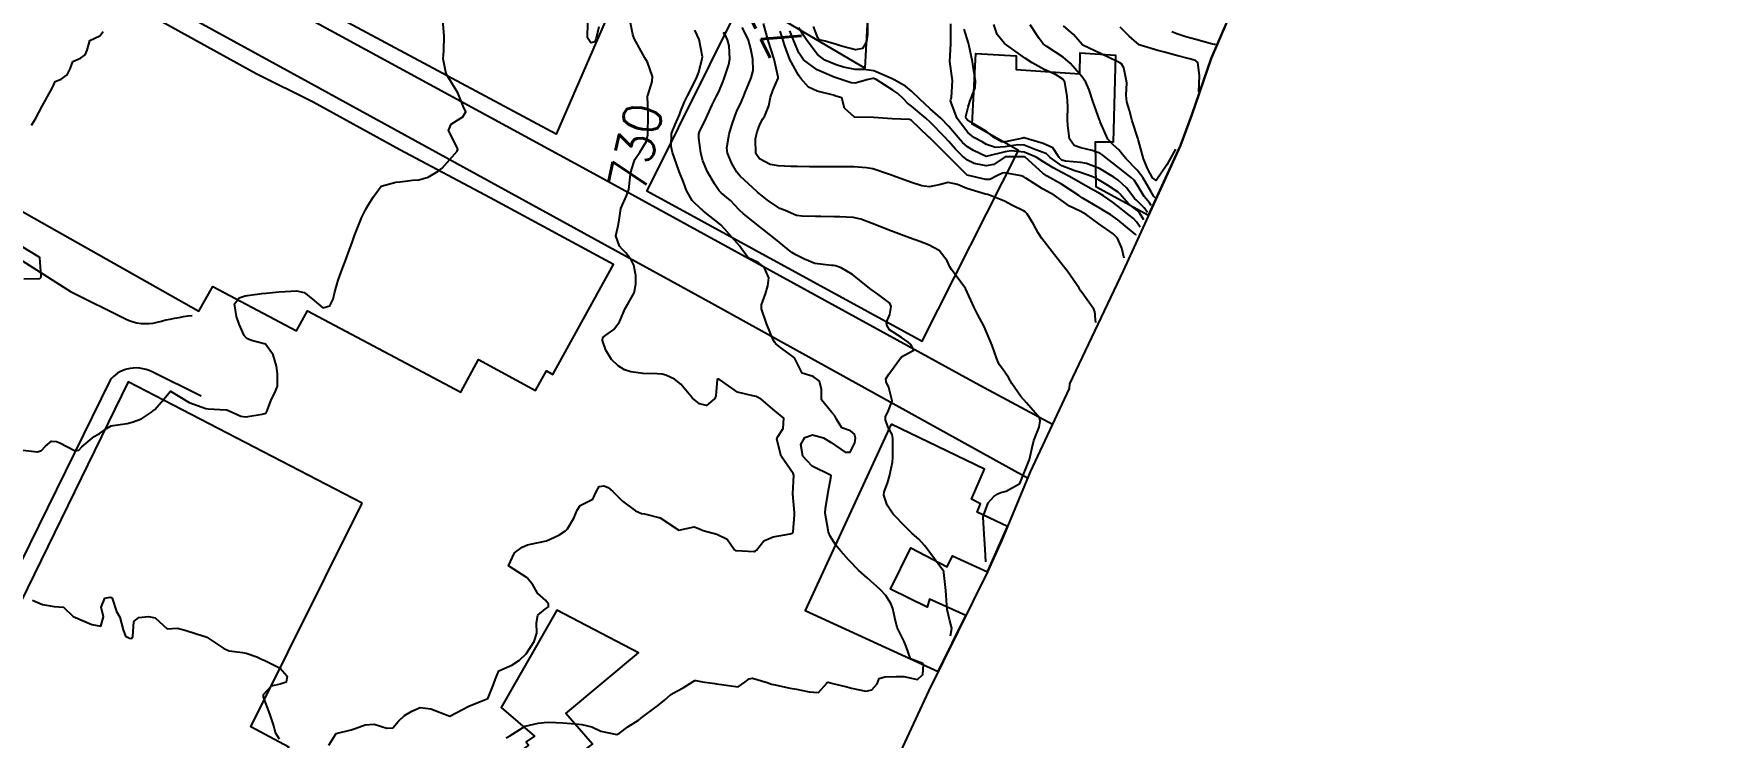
# Model space of a CAD drawing. Header units: metres. Extents: x 318500 to 325275, y 7408834 to 7428799.
# Drawn here: x 323436 to 323613.1, y 7418871.9 to 7418946.5 of the extents above; entities that cross this region are included whole.
import ezdxf
from ezdxf.enums import TextEntityAlignment as Align

# ---------------------------------------------------------------- set-up
doc = ezdxf.new("R2010")
doc.units = ezdxf.units.M
doc.header["$MEASUREMENT"] = 0
for name, color, linetype in [('Area', 45, 'Continuous'), ('Cotas', 45, 'Continuous'), ('Curvas de Nivel 1m', 11, 'Continuous'), ('Curvas de Nivel 5m', 15, 'Continuous'), ('Edificações', 30, 'Continuous'), ('Vias Primárias', 230, 'Continuous')]:
    doc.layers.add(name, color=color, linetype=linetype)
doc.styles.add('Style-STANDARD', font='STANDARD.shx')

msp = doc.modelspace()

# ---------------------------------------------------------------- linework, layer by layer
at = {"layer": 'Area'}
msp.add_lwpolyline([(323563.16, 7418949.7), (323560.63, 7418943.8), (323558.59, 7418937.85), (323557.37, 7418934.59), (323551.33, 7418921.32), (323545.63, 7418909.36), (323545.59, 7418908.85), (323541.48, 7418900.05), (323538.46, 7418892.79), (323536.94, 7418889.45), (323530.72, 7418876.8), (323526.57, 7418867.92)], dxfattribs=at)
at = {"layer": 'Curvas de Nivel 1m', "flags": 128}
for points, elevation in [([(323434.84, 7418902.33), (323436.39, 7418902.15), (323436.84, 7418902.29), (323437.25, 7418902.74), (323437.87, 7418903.27), (323438.41, 7418903.24), (323438.78, 7418903.1), (323439.49, 7418902.71), (323440.39, 7418902.27), (323440.77, 7418902.32), (323441.09, 7418902.69), (323442.41, 7418903.79), (323442.97, 7418904.11), (323443.76, 7418904.66), (323444.18, 7418904.89), (323444.42, 7418904.94), (323445.89, 7418905.17), (323446.43, 7418905.28), (323447.41, 7418905.64), (323448.45, 7418906.37), (323448.58, 7418906.46), (323448.79, 7418906.59), (323449.57, 7418907.47), (323450.48, 7418908.57), (323452.46, 7418907.37), (323454.21, 7418906.75), (323454.45, 7418906.72), (323456.34, 7418906.61), (323456.45, 7418906.59), (323456.7, 7418906.49), (323457.92, 7418905.94), (323458.44, 7418905.87), (323460.17, 7418906.16), (323460.45, 7418906.2), (323460.59, 7418906.28), (323460.68, 7418906.43), (323461.17, 7418907.72), (323461.53, 7418908.42), (323461.79, 7418909.12), (323461.81, 7418910.42), (323461.69, 7418911.24), (323461.35, 7418912.42), (323460.55, 7418913.56), (323459.06, 7418913.94), (323458.56, 7418914.15), (323458.28, 7418914.46), (323457.76, 7418915.66), (323457.45, 7418916.48), (323457.25, 7418917.83), (323457.73, 7418918.47), (323458.39, 7418918.69), (323458.61, 7418918.72), (323460.15, 7418918.92), (323460.62, 7418918.97), (323461.95, 7418919.09), (323462.62, 7418919.14), (323463.8, 7418919.21), (323464.62, 7418919.03), (323465.48, 7418918.37), (323466.6, 7418917.4), (323467.35, 7418917.6), (323467.7, 7418918.34), (323467.88, 7418919.09), (323468.24, 7418920.34), (323468.65, 7418921.51), (323468.95, 7418922.33), (323469.42, 7418923.58), (323469.69, 7418924.32), (323469.96, 7418925.05), (323470.43, 7418926.3), (323470.73, 7418927.02), (323471.17, 7418927.87), (323471.41, 7418928.29), (323471.92, 7418929.12), (323472.77, 7418930.28), (323474.34, 7418930.7), (323474.78, 7418930.76), (323476.1, 7418930.91), (323476.78, 7418930.98), (323477.75, 7418931.25), (323478.8, 7418931.89), (323478.98, 7418932.01), (323479.24, 7418932.19), (323480.82, 7418934), (323480.88, 7418934.17), (323480.82, 7418934.4), (323479.92, 7418936.18), (323480.19, 7418936.85), (323480.87, 7418937.29), (323481.41, 7418937.62), (323481.74, 7418938.16), (323481.47, 7418938.75), (323480.9, 7418940.17), (323479.64, 7418942.19), (323479.35, 7418943.79), (323479.38, 7418944.19), (323479.42, 7418944.65), (323479.46, 7418946.19), (323479.3, 7418947.9)], 729), ([(323435.78, 7418936.77), (323436.19, 7418937.44), (323436.88, 7418938.76), (323437.99, 7418940.74), (323438.28, 7418941.37), (323438.91, 7418941.63), (323439.55, 7418942.1), (323439.84, 7418942.72), (323440.15, 7418943.51), (323440.95, 7418943.85), (323441.44, 7418944.21), (323441.66, 7418944.69), (323441.93, 7418945.73), (323442.98, 7418946.2), (323443.35, 7418946.67)], 728), ([(323486, 7418871.87), (323486.16, 7418871.93), (323486.38, 7418872.08), (323488.02, 7418873.09), (323489.38, 7418873.4), (323490.02, 7418873.48), (323490.53, 7418873.51), (323492.02, 7418873.46), (323493.36, 7418873.33), (323494.02, 7418873.26), (323495.09, 7418873.04), (323496.01, 7418872.58), (323497.72, 7418872.22), (323498.01, 7418872.34), (323498.89, 7418873.04), (323500.03, 7418873.75), (323500.11, 7418873.81), (323500.23, 7418873.9), (323502.04, 7418875.26), (323502.39, 7418875.53), (323502.77, 7418875.86), (323503.45, 7418876.46), (323504.06, 7418876.82), (323504.75, 7418877.16), (323505.8, 7418877.82), (323505.97, 7418877.93), (323506.08, 7418877.95), (323506.78, 7418877.81), (323508.08, 7418877.6), (323508.28, 7418877.58), (323510.07, 7418877.32), (323510.56, 7418877.28), (323511.26, 7418877.75), (323511.72, 7418878.11), (323512.09, 7418878.18), (323513.62, 7418877.72), (323514.08, 7418877.55), (323514.29, 7418877.5), (323516.07, 7418877.11), (323516.75, 7418877), (323518.07, 7418876.73), (323519.07, 7418876.65), (323519.96, 7418877.64), (323520, 7418877.72), (323520.08, 7418877.75), (323520.58, 7418877.63), (323522.07, 7418877.25), (323522.55, 7418877.12), (323524.07, 7418876.82), (323524.72, 7418876.93), (323525.28, 7418877.57), (323525.5, 7418878.15), (323526.09, 7418878.34), (323527.27, 7418878.36), (323528.09, 7418878.36), (323529.55, 7418878.04), (323530.1, 7418878.58), (323530.19, 7418879.58), (323530.11, 7418879.74), (323528.82, 7418880.22), (323528.35, 7418881.53), (323528.14, 7418882.08), (323527.4, 7418883.54), (323527.14, 7418884.58), (323526.92, 7418885.55), (323526.73, 7418886.08), (323526.2, 7418886.94), (323525.61, 7418887.57), (323524.23, 7418888.82), (323523.35, 7418889.59), (323522.26, 7418890.68), (323521.44, 7418891.62), (323520.91, 7418892.27), (323520.29, 7418893.22), (323520.13, 7418893.64), (323520.08, 7418893.86), (323519.77, 7418895.65), (323519.79, 7418896.18), (323520.07, 7418897.64), (323520.1, 7418897.89), (323520.37, 7418899.39), (323520.4, 7418899.64), (323520.37, 7418899.67), (323520.32, 7418899.69), (323518.38, 7418900.64), (323517.4, 7418901.68), (323517.18, 7418902.92), (323517.63, 7418903.67), (323518.43, 7418903.97), (323519.59, 7418903.65), (323520.42, 7418903.13), (323521.89, 7418902.13), (323522.41, 7418902.11), (323522.91, 7418903.11), (323522.97, 7418903.6), (323522.88, 7418904.04), (323522.44, 7418904.37), (323521.52, 7418904.7), (323520.97, 7418905.63), (323520.79, 7418905.97), (323520.46, 7418906.33), (323519.37, 7418907.65), (323519.37, 7418908.77), (323519.16, 7418909.65), (323518.51, 7418910.13), (323517.34, 7418910.5), (323516.72, 7418911.69), (323516.54, 7418912.12), (323515.05, 7418913.22), (323514.56, 7418913.58), (323514.44, 7418913.72), (323514.28, 7418914), (323513.56, 7418915.73), (323513.05, 7418917.29), (323513.04, 7418917.74), (323513.46, 7418918.9), (323513.72, 7418919.73), (323513.8, 7418920.58), (323513.33, 7418921.73), (323512.67, 7418922.2), (323511.61, 7418922.69), (323510.83, 7418923.77), (323510.69, 7418923.97), (323509.11, 7418925.79), (323508.73, 7418926.18), (323506.9, 7418927.66), (323506.75, 7418927.78), (323506.69, 7418927.82), (323505.68, 7418928.76), (323505.1, 7418929.85), (323504.78, 7418930.7), (323504.32, 7418931.86), (323504.04, 7418932.64), (323503.62, 7418933.87), (323503.47, 7418934.51), (323503.52, 7418935.87), (323503.89, 7418936.84), (323504.34, 7418937.86), (323504.49, 7418938.26), (323504.9, 7418939.24), (323505.1, 7418939.66), (323505.2, 7418939.85), (323505.52, 7418940.45), (323506.19, 7418941.83), (323506.39, 7418942.38), (323506.77, 7418943.82), (323506.79, 7418944), (323506.42, 7418945.83), (323505.99, 7418946.83)], 731), ([(323533.03, 7418882.65), (323533.18, 7418883.49), (323532.97, 7418884.26), (323532.68, 7418885.47), (323532.65, 7418885.93), (323532.54, 7418887.48), (323532.34, 7418889.38), (323532.32, 7418889.48), (323532.24, 7418889.61), (323530.84, 7418891.49), (323530.28, 7418892.23), (323529.67, 7418892.89), (323528.99, 7418893.52), (323528.3, 7418894.17), (323526.97, 7418895.55), (323526.33, 7418896.51), (323525.97, 7418897.56), (323526.01, 7418897.91), (323526.36, 7418898.85), (323526.59, 7418899.56), (323526.89, 7418901.05), (323526.93, 7418901.55), (323526.93, 7418903.04), (323526.95, 7418903.55), (323526.87, 7418903.99), (323526.44, 7418904.74), (323526.16, 7418905.56), (323526.16, 7418905.86), (323526.46, 7418906.52), (323526.88, 7418907.55), (323526.5, 7418908.96), (323526.24, 7418909.56), (323526.21, 7418909.87), (323526.52, 7418910.37), (323527.35, 7418911.55), (323527.86, 7418912.22), (323528.55, 7418912.59), (323529.14, 7418912.93), (323528.84, 7418913.53), (323528.56, 7418913.78), (323527.84, 7418914.27), (323526.58, 7418915.09), (323526.29, 7418915.56), (323526.27, 7418915.89), (323526.6, 7418916.69), (323526.77, 7418917.56), (323526.61, 7418917.89), (323525.36, 7418918.84), (323524.64, 7418919.35), (323524.33, 7418919.58), (323522.66, 7418920.93), (323521.45, 7418921.63), (323520.88, 7418921.84), (323520.67, 7418921.88), (323520.43, 7418921.89), (323518.67, 7418922.1), (323517.57, 7418922.57), (323516.68, 7418923.01), (323516.26, 7418923.27), (323515.72, 7418923.7), (323514.7, 7418924.53), (323513.18, 7418925.74), (323512.73, 7418926.1), (323511.1, 7418927.41), (323510.75, 7418927.7), (323510.68, 7418927.77), (323509.74, 7418928.77), (323508.77, 7418929.58), (323508.54, 7418929.8), (323508.05, 7418930.54), (323507.32, 7418931.81), (323506.82, 7418932.97), (323506.6, 7418933.82), (323506.4, 7418935.38), (323506.4, 7418935.83), (323506.51, 7418936.17), (323506.87, 7418936.84), (323507.19, 7418937.51), (323507.33, 7418937.82), (323507.81, 7418938.89), (323508.28, 7418939.81), (323508.48, 7418940.23), (323508.93, 7418941.31), (323509.1, 7418941.8), (323509.56, 7418943.19), (323509.69, 7418943.79), (323509.62, 7418945.15), (323509.45, 7418945.79), (323509.3, 7418946.1), (323509, 7418946.55)], 732), ([(323536.79, 7418890.49), (323536.7, 7418891.84), (323536.59, 7418893.42), (323536.51, 7418895.23), (323536.52, 7418895.42), (323537.01, 7418896.75), (323537.61, 7418897.41), (323538.05, 7418897.71), (323538.35, 7418897.85), (323538.94, 7418897.97), (323540.36, 7418898.79), (323541.39, 7418901.33), (323541.68, 7418902.61), (323541.86, 7418903.35), (323542.44, 7418904.77), (323542.54, 7418905.43), (323542.46, 7418905.76), (323541.08, 7418907.36), (323540.49, 7418908.02), (323539.52, 7418909.38), (323539.17, 7418910.04), (323538.53, 7418910.94), (323538.18, 7418911.4), (323537.94, 7418912.01), (323537.45, 7418913.41), (323536.59, 7418915.42), (323535.91, 7418916.73), (323535.54, 7418917.44), (323534.64, 7418919.45), (323533.13, 7418921.47), (323532.96, 7418921.76), (323532.68, 7418922.4), (323531.83, 7418923.49), (323530.7, 7418924.08), (323529.79, 7418924.42), (323528.71, 7418924.82), (323526.72, 7418925.56), (323524.73, 7418926.34), (323523.56, 7418926.78), (323522.74, 7418926.97), (323521.33, 7418927.04), (323520.74, 7418927.05), (323519.32, 7418927.07), (323518.74, 7418927.08), (323517.32, 7418927.1), (323516.74, 7418927.2), (323515.53, 7418927.71), (323514.97, 7418927.94), (323514.75, 7418928.05), (323513.68, 7418928.81), (323512.77, 7418929.53), (323512.65, 7418929.63), (323512.53, 7418929.74), (323510.79, 7418931.34), (323510.42, 7418931.78), (323509.89, 7418932.71), (323509.44, 7418933.79), (323509.38, 7418934.34), (323509.6, 7418935.79), (323509.88, 7418936.77), (323510.24, 7418937.78), (323510.43, 7418938.23), (323510.9, 7418939.25), (323511.06, 7418939.61), (323511.13, 7418939.77), (323511.28, 7418940.13), (323511.93, 7418941.76), (323512.14, 7418942.55), (323512.13, 7418943.75), (323511.91, 7418944.83), (323511.64, 7418945.76), (323511.46, 7418946.23), (323511, 7418947.08)], 733), ([(323548.43, 7418915.86), (323548.36, 7418916.54), (323548.34, 7418916.73), (323548.31, 7418916.97), (323548.2, 7418917.27), (323547.16, 7418918.76), (323546.78, 7418919.29), (323546.64, 7418919.49), (323545.38, 7418921.31), (323545.07, 7418921.71), (323544.68, 7418922.2), (323543.81, 7418923.33), (323542.71, 7418924.75), (323542.32, 7418925.35), (323541.82, 7418926.27), (323541.17, 7418927.36), (323540.94, 7418927.56), (323540.75, 7418927.67), (323539.61, 7418928.24), (323538.76, 7418928.72), (323537, 7418929.42), (323536.77, 7418929.45), (323536.73, 7418929.46), (323534.78, 7418930.04), (323533.79, 7418930.46), (323532.79, 7418930.69), (323531.83, 7418930.44), (323530.78, 7418930.22), (323529.99, 7418930.31), (323528.79, 7418930.71), (323526.98, 7418931.37), (323526.8, 7418931.44), (323526.49, 7418931.56), (323524.81, 7418932.13), (323524.16, 7418932.24), (323522.81, 7418932.33), (323522.08, 7418932.35), (323520.81, 7418932.34), (323520.12, 7418932.34), (323518.81, 7418932.34), (323518.13, 7418932.35), (323516.81, 7418932.37), (323516.13, 7418932.38), (323514.81, 7418932.43), (323513.94, 7418932.6), (323512.82, 7418933.17), (323512.45, 7418933.75), (323512.41, 7418935.31), (323512.49, 7418935.75), (323512.56, 7418936.03), (323512.87, 7418936.83), (323513.18, 7418937.43), (323513.37, 7418937.74), (323513.81, 7418938.81), (323514, 7418939.73), (323514.23, 7418940.42), (323514.8, 7418941.72), (323514.8, 7418941.85), (323514.36, 7418943.73), (323514.09, 7418944.61), (323513.74, 7418945.73), (323513.23, 7418947.51)], 734), ([(323552.66, 7418925.09), (323552.65, 7418925.14), (323552.59, 7418925.21), (323551.55, 7418926.05), (323550.74, 7418926.73), (323550.01, 7418927.25), (323549.22, 7418927.73), (323548.76, 7418928.01), (323546.98, 7418929.07), (323546.77, 7418929.19), (323546.71, 7418929.23), (323546.62, 7418929.29), (323544.79, 7418930.5), (323543.27, 7418931.34), (323542.8, 7418931.67), (323540.95, 7418933.37), (323540.83, 7418933.41), (323538.84, 7418933.41), (323538.81, 7418933.4), (323537.63, 7418932.6), (323536.82, 7418932.43), (323535.54, 7418932.71), (323534.82, 7418933.04), (323534.3, 7418933.46), (323533.58, 7418934.21), (323532.85, 7418935.03), (323532.43, 7418935.48), (323530.87, 7418937.07), (323530.43, 7418937.51), (323528.9, 7418938.78), (323528.47, 7418939.1), (323528.07, 7418939.54), (323527.46, 7418940.1), (323526.92, 7418940.45), (323525.17, 7418941.58), (323524.93, 7418941.69), (323524.8, 7418941.71), (323524.34, 7418941.59), (323522.93, 7418941.2), (323522.53, 7418941.22), (323521.36, 7418941.63), (323520.93, 7418941.78), (323520.72, 7418941.85), (323518.94, 7418942.63), (323517.48, 7418943.68), (323516.97, 7418944.43), (323516.46, 7418945.7), (323516.04, 7418946.75)], 736), ([(323553.1, 7418925.94), (323552.74, 7418926.5), (323552.4, 7418926.87), (323551.95, 7418927.22), (323551.28, 7418927.75), (323550.76, 7418928.19), (323550.16, 7418928.64), (323549.23, 7418929.26), (323548.77, 7418929.56), (323548.18, 7418929.88), (323546.79, 7418930.65), (323545.62, 7418931.31), (323544.81, 7418931.75), (323543.91, 7418932.23), (323542.82, 7418932.89), (323542.11, 7418933.36), (323540.84, 7418933.91), (323539.47, 7418934.03), (323538.84, 7418933.92), (323536.83, 7418933.42), (323535.46, 7418934.06), (323534.84, 7418934.45), (323534.32, 7418934.93), (323533.85, 7418935.46), (323532.87, 7418936.62), (323532.01, 7418937.49), (323530.89, 7418938.49), (323529.8, 7418939.52), (323528.92, 7418940.37), (323528.26, 7418940.88), (323527.08, 7418941.56), (323526.93, 7418941.64), (323526.78, 7418941.71), (323524.94, 7418942.52), (323523.88, 7418942.66), (323522.95, 7418942.65), (323521.7, 7418942.88), (323520.95, 7418943.13), (323519.73, 7418943.65), (323518.97, 7418944.22), (323517.85, 7418945.68), (323517.53, 7418946.22), (323517, 7418947.05)], 737), ([(323524.26, 7418947.6), (323524.25, 7418946.35), (323524.14, 7418945.6), (323523.72, 7418944.86), (323522.98, 7418944.74), (323521.51, 7418945.11), (323520.98, 7418945.29), (323519.76, 7418945.65), (323519.13, 7418945.8), (323518.99, 7418946.02), (323518.55, 7418947.22)], 738), ([(323553.5, 7418926.72), (323553.03, 7418927.48), (323552.76, 7418927.75), (323551.93, 7418928.39), (323551.16, 7418929.23), (323550.99, 7418929.45), (323550.78, 7418929.64), (323549.64, 7418930.4), (323548.79, 7418930.93), (323548.11, 7418931.28), (323546.81, 7418931.74), (323546.2, 7418931.9), (323544.82, 7418932.46), (323543.58, 7418933.34), (323543.19, 7418933.7), (323542.84, 7418933.87), (323542.06, 7418934.14), (323540.84, 7418934.62), (323540.15, 7418934.68), (323538.84, 7418934.45), (323537.8, 7418934.37), (323536.84, 7418934.7), (323536.38, 7418934.97), (323535.52, 7418935.44), (323534.86, 7418935.96), (323533.74, 7418937.47), (323533.05, 7418939.33), (323533.06, 7418939.48), (323533.13, 7418939.69), (323533.24, 7418941.48), (323532.96, 7418943.48), (323533.09, 7418945.38), (323533.08, 7418945.48), (323533.07, 7418945.56), (323533.07, 7418947.48)], 738), ([(323553.89, 7418927.49), (323553.55, 7418927.99), (323552.77, 7418928.76), (323552.52, 7418928.97), (323552.32, 7418929.22), (323551.68, 7418930.12), (323550.8, 7418930.92), (323550.34, 7418931.25), (323548.81, 7418932.16), (323547.42, 7418932.69), (323546.82, 7418932.8), (323545.21, 7418932.93), (323544.83, 7418933.06), (323544.55, 7418933.32), (323543.87, 7418934.36), (323542.84, 7418934.82), (323540.95, 7418935.37), (323540.85, 7418935.41), (323540.81, 7418935.41), (323540.69, 7418935.37), (323538.85, 7418935), (323538.44, 7418935), (323537.7, 7418935.42), (323536.86, 7418936.08), (323535.36, 7418936.95), (323534.88, 7418937.26), (323534.71, 7418937.45), (323534.66, 7418937.68), (323534.9, 7418938.67), (323535.09, 7418939.26), (323535.17, 7418939.45), (323535.65, 7418940.71), (323535.69, 7418941.44), (323535.44, 7418942.96), (323535.36, 7418943.45), (323534.99, 7418945.28), (323534.94, 7418945.45), (323534.47, 7418946.92)], 739), ([(323554.69, 7418929.04), (323554.66, 7418929.08), (323554.57, 7418929.19), (323554.28, 7418929.69), (323553.41, 7418931.2), (323552.81, 7418932), (323551.59, 7418933.23), (323551.24, 7418933.64), (323550.84, 7418934.14), (323550.27, 7418934.67), (323549.69, 7418935.26), (323548.88, 7418937.11), (323548.84, 7418937.27), (323548.82, 7418937.33), (323548.11, 7418939.28), (323547.7, 7418940.5), (323547.37, 7418941.29), (323546.94, 7418941.92), (323545.7, 7418943.31), (323544.97, 7418943.96), (323543.23, 7418945.1), (323542.99, 7418945.25), (323542.86, 7418945.35), (323542.43, 7418945.93), (323541.46, 7418947.37)], 741), ([(323556.87, 7418934.22), (323555.94, 7418932.55), (323554.8, 7418930.89), (323554.43, 7418931.19), (323553.92, 7418932.09), (323553.48, 7418933.2), (323552.93, 7418935.13), (323552.91, 7418935.21), (323552.85, 7418935.36), (323552.26, 7418937.22), (323551.99, 7418938.31), (323551.7, 7418939.23), (323551.63, 7418939.94), (323551.7, 7418941.23), (323551.38, 7418942.81), (323551.14, 7418943.24), (323550.96, 7418943.35), (323550.76, 7418943.45), (323548.98, 7418944.31), (323547.06, 7418945.22), (323546.99, 7418945.26), (323546.96, 7418945.29), (323546.07, 7418946.37), (323545.01, 7418947.29)], 742), ([(323559.31, 7418940.28), (323559.39, 7418942.02), (323559.22, 7418943.38), (323558.97, 7418943.61), (323558.33, 7418943.78), (323556.97, 7418944.13), (323555.68, 7418944.48), (323554.98, 7418944.67), (323553.1, 7418945.21), (323552.99, 7418945.27), (323551.94, 7418946.17), (323551.01, 7418947.14)], 743), ([(323561.07, 7418945.34), (323560.99, 7418945.31), (323560.76, 7418945.34), (323559, 7418945.81), (323557.96, 7418946.1), (323557, 7418946.41), (323556.47, 7418946.63)], 744), ([(323434.95, 7418920.46), (323436.64, 7418920.51), (323436.76, 7418920.63), (323436.79, 7418920.75), (323436.66, 7418922.75), (323434.68, 7418923.95)], 728)]:
    msp.add_lwpolyline(points, dxfattribs=dict(at, elevation=elevation))
at = {"layer": 'Curvas de Nivel 5m', "flags": 128}
for points, elevation in [([(323467.23, 7418871.09), (323468, 7418872.33), (323469.6, 7418872.71), (323470.01, 7418872.85), (323471.07, 7418873.23), (323472.02, 7418873.32), (323473.38, 7418872.88), (323474.01, 7418872.93), (323474.62, 7418873.64), (323475.26, 7418874.23), (323476.03, 7418874.7), (323476.9, 7418875.06), (323478.04, 7418874.95), (323480.03, 7418874.17), (323482.04, 7418875.21), (323483.9, 7418875.96), (323484.05, 7418876.04), (323484.09, 7418876.07), (323484.11, 7418876.11), (323484.66, 7418877.52), (323484.87, 7418878.1), (323485.22, 7418878.97), (323486.1, 7418879.36), (323486.62, 7418879.56), (323487.41, 7418880.07), (323488.12, 7418880.75), (323488.98, 7418882.05), (323489.24, 7418882.95), (323489.21, 7418884.04), (323489.37, 7418884.84), (323490.18, 7418885.51), (323490.48, 7418885.74), (323490.5, 7418886.03), (323490.19, 7418886.4), (323489.33, 7418887.17), (323488.83, 7418888.05), (323488.22, 7418888.8), (323486.24, 7418890.09), (323486.9, 7418891.44), (323487.7, 7418892.07), (323488.27, 7418892.29), (323488.58, 7418892.36), (323490.28, 7418892.72), (323491.58, 7418893.31), (323492.29, 7418893.78), (323492.5, 7418894.01), (323493.17, 7418895.13), (323493.52, 7418895.99), (323493.83, 7418896.48), (323494.33, 7418896.72), (323495.18, 7418897.13), (323495.58, 7418897.97), (323495.85, 7418898.47), (323496.36, 7418898.56), (323496.79, 7418898.39), (323497.29, 7418897.95), (323498.33, 7418896.92), (323499.68, 7418895.91), (323500.32, 7418895.62), (323500.65, 7418895.57), (323502.31, 7418895.16), (323504.29, 7418893.85), (323505.91, 7418894.21), (323506.29, 7418894.07), (323506.86, 7418893.81), (323508.29, 7418893.42), (323509.41, 7418892.91), (323510.19, 7418891.77), (323510.27, 7418891.71), (323510.35, 7418891.69), (323512.27, 7418891.61), (323512.38, 7418891.62), (323512.52, 7418891.74), (323513.28, 7418892.73), (323514.28, 7418893.15), (323516.05, 7418893.46), (323516.29, 7418893.55), (323516.38, 7418893.69), (323516.53, 7418895.48), (323516.52, 7418895.69), (323516.35, 7418897.69), (323516.46, 7418899.69), (323516.37, 7418899.87), (323515.11, 7418901.71), (323514.64, 7418903.5), (323514.72, 7418903.72), (323515.34, 7418904.61), (323515.39, 7418905.71), (323514.46, 7418906.5), (323513, 7418907.73), (323512.48, 7418908.01), (323512.13, 7418908.1), (323510.49, 7418908.46), (323508.58, 7418909.8), (323508.54, 7418909.83), (323508.51, 7418909.84), (323508.45, 7418909.86), (323508.34, 7418909.8), (323508.2, 7418908.09), (323508.11, 7418907.8), (323507.22, 7418907.06), (323506.47, 7418907.23), (323505.73, 7418907.83), (323504.5, 7418909.33), (323503.82, 7418909.86), (323502.9, 7418910.26), (323502.51, 7418910.38), (323501.99, 7418910.41), (323500.52, 7418910.45), (323499.21, 7418910.62), (323498.52, 7418910.84), (323497.85, 7418911.27), (323497.17, 7418911.95), (323496.54, 7418912.91), (323496.19, 7418913.96), (323496.24, 7418914.28), (323496.57, 7418914.51), (323497.42, 7418915.1), (323498.01, 7418915.94), (323498.6, 7418917.32), (323498.95, 7418917.92), (323499.55, 7418919), (323499.73, 7418919.91), (323499.73, 7418920.84), (323499.51, 7418921.92), (323499.25, 7418922.5), (323498.68, 7418923.24), (323498.32, 7418923.57), (323498, 7418923.94), (323497.63, 7418925.02), (323497.82, 7418925.94), (323497.98, 7418926.69), (323498.14, 7418927.94), (323498.76, 7418929.27), (323499, 7418929.93), (323499.17, 7418931.55), (323499.22, 7418931.92), (323499.62, 7418933.12), (323500.15, 7418933.91), (323500.84, 7418934.99), (323501, 7418935.74), (323501.01, 7418935.9), (323501.05, 7418937.73), (323501.05, 7418937.9), (323500.98, 7418939.83), (323500.99, 7418939.9), (323501.45, 7418941.37), (323501.48, 7418941.89), (323500.95, 7418943.41), (323500.68, 7418943.9), (323500.28, 7418944.6), (323499.56, 7418945.92), (323499.41, 7418946.34), (323499.08, 7418947.93)], 730), ([(323495.82, 7418947.15), (323495.54, 7418945.97), (323495.38, 7418945.58), (323494.98, 7418945.49), (323494.62, 7418945.99), (323494.66, 7418947.64)], 730), ([(323551.42, 7418922.68), (323551.19, 7418923.73), (323550.71, 7418924.8), (323550.27, 7418925.25), (323548.74, 7418926.29), (323547.4, 7418927.28), (323546.75, 7418927.65), (323545.63, 7418928.18), (323544.76, 7418928.8), (323544, 7418929.33), (323542.78, 7418930.01), (323541.02, 7418931.15), (323540.8, 7418931.28), (323540.52, 7418931.37), (323538.8, 7418931.71), (323538.55, 7418931.66), (323538.03, 7418931.41), (323537.21, 7418931), (323536.79, 7418930.99), (323534.8, 7418931.45), (323532.83, 7418933.45), (323532.8, 7418933.48), (323530.85, 7418935.4), (323530.79, 7418935.44), (323530.71, 7418935.5), (323528.88, 7418937.27), (323528.69, 7418937.35), (323526.88, 7418937.42), (323524.88, 7418937.58), (323522.88, 7418937.61), (323521.81, 7418938.54), (323521.55, 7418939.63), (323521.05, 7418939.78), (323520.91, 7418939.82), (323520.64, 7418939.92), (323518.92, 7418940.35), (323518.02, 7418940.77), (323517.18, 7418941.69), (323516.94, 7418942.04), (323516.03, 7418943.7), (323515.52, 7418945.17), (323515.34, 7418945.71), (323515.25, 7418945.97), (323515, 7418946.7)], 735), ([(323554.29, 7418928.26), (323554.1, 7418928.53), (323553.55, 7418929.2), (323552.79, 7418930.44), (323552.49, 7418930.91), (323552.17, 7418931.22), (323550.82, 7418932.26), (323549.55, 7418933.26), (323549.16, 7418933.59), (323548.84, 7418933.79), (323548.04, 7418934.08), (323546.84, 7418934.36), (323546.13, 7418934.59), (323545.63, 7418935.31), (323545.45, 7418936.73), (323545.43, 7418937.31), (323545.45, 7418938.76), (323545.43, 7418939.31), (323545.38, 7418939.78), (323545.14, 7418941.32), (323544.93, 7418941.62), (323544.15, 7418942.13), (323542.95, 7418942.66), (323541.68, 7418943.36), (323540.97, 7418943.83), (323539.5, 7418944.87), (323538.99, 7418945.23), (323538.74, 7418945.4), (323537.96, 7418946.37), (323537.61, 7418947.42)], 740), ([(323435.87, 7418886.45), (323436.18, 7418886.31), (323436.92, 7418885.99), (323438.17, 7418885.78), (323439.16, 7418885.71), (323440.16, 7418884.7), (323442.15, 7418883.87), (323443.11, 7418883.7), (323443.39, 7418884.66), (323443.14, 7418885.69), (323443.52, 7418886.66), (323444.09, 7418886.75), (323444.18, 7418886.72), (323444.29, 7418886.65), (323444.77, 7418885.25), (323445.11, 7418884.64), (323445.47, 7418883.3), (323445.73, 7418882.63), (323446.13, 7418882.43), (323446.35, 7418882.39), (323446.5, 7418882.61), (323446.59, 7418884.18), (323447.11, 7418884.61), (323448.16, 7418884.71), (323448.87, 7418884.58), (323450.14, 7418883.4), (323451.22, 7418883.48), (323452.14, 7418883.24), (323454.01, 7418882.63), (323454.13, 7418882.59), (323454.32, 7418882.51), (323456.12, 7418881.31), (323456.7, 7418881.06), (323458.11, 7418880.89), (323458.5, 7418880.84), (323459.6, 7418880.44), (323460.11, 7418880.2), (323460.47, 7418880.06), (323462.09, 7418879.23), (323462.81, 7418878.4), (323462.73, 7418877.74), (323462.07, 7418877.55), (323461.14, 7418877.34), (323460.28, 7418876.43), (323460.3, 7418876.18), (323460.97, 7418874.42), (323461.41, 7418873.01), (323461.56, 7418872.41), (323461.99, 7418871.74)], 730)]:
    msp.add_lwpolyline(points, dxfattribs=dict(at, elevation=elevation))
at = {"layer": 'Edificações'}
for points in [[(323460.26, 7418952.45), (323468.48, 7418971.35), (323489.92, 7418960.08), (323490.71, 7418961.41), (323500, 7418955.9), (323491.29, 7418935.8)], [(323432.31, 7418957.24), (323422.97, 7418939.67), (323432.17, 7418934.31), (323430.03, 7418930.28), (323453.48, 7418917.04), (323454.95, 7418919.67), (323463.82, 7418914.97), (323464.98, 7418917.1), (323481.21, 7418908.47), (323483.09, 7418911.94), (323489.11, 7418908.64), (323490.26, 7418910.75), (323490.95, 7418910.36), (323497.37, 7418921.99), (323484.32, 7418929.05), (323474.76, 7418934.15), (323465.58, 7418939.19), (323459.55, 7418942.19)], [(323470.77, 7418896.73), (323445.98, 7418909.57), (323421.13, 7418858.62), (323421.76, 7418854.36), (323449.57, 7418836.95), (323472.8, 7418858.68), (323460.08, 7418864.63), (323463.02, 7418870.89), (323458.99, 7418873.04)], [(323526.77, 7418905.08), (323517.67, 7418885.34), (323531.74, 7418878.88), (323534.66, 7418884.82), (323530.83, 7418886.55), (323530.58, 7418885.69), (323526.67, 7418887.61), (323528.84, 7418892), (323532.69, 7418889.96), (323533.25, 7418891.14), (323536.94, 7418889.45), (323538.8, 7418893.61), (323539.07, 7418894.25), (323535.85, 7418895.77), (323536.21, 7418896.65), (323535.26, 7418897.13), (323536.65, 7418900.3)], [(323483.13, 7418867.1), (323485.44, 7418864.21), (323490.81, 7418867.91), (323495.15, 7418871.19), (323492.31, 7418874.44), (323500, 7418880.86), (323491.37, 7418885.37), (323485.46, 7418875.07), (323489, 7418872.03), (323488.12, 7418871.43), (323488.37, 7418871.09)]]:
    msp.add_lwpolyline(points, close=True, dxfattribs=at)
for points in [[(323510.84, 7418949.81), (323500.88, 7418929.78), (323530.05, 7418913.88), (323540.25, 7418934.06), (323535.33, 7418936.85), (323535.72, 7418944.33), (323540, 7418944.1), (323540, 7418942.66), (323546.71, 7418942.19), (323546.78, 7418944.43), (323550.5, 7418944.15), (323550.26, 7418934.95), (323548.36, 7418934.95), (323548.43, 7418930.25), (323554.01, 7418927.21), (323557.37, 7418934.59), (323558.59, 7418937.85), (323560.63, 7418943.8), (323562.87, 7418949.04)], [(323524.4, 7418950.73), (323523.96, 7418942.8), (323515.14, 7418947.98)]]:
    msp.add_lwpolyline(points, dxfattribs=at)
at = {"layer": 'Vias Primárias'}
for points in [[(323715.64, 7420145.55, 0), (323709.04, 7420132.94)], [(323831.09, 7420001.79, 0), (323833.84, 7420008.44, 0.220888)], [(323434.66, 7419000), (323435.29, 7418992.03), (323433.63, 7418984.27), (323428.84, 7418969.91, 0.223818), (323429.09, 7418967.87, 0.17043), (323430.31, 7418966.89), (323456.17, 7418952.94), (323495.28, 7418931.65), (323536.14, 7418909.2), (323543.83, 7418905.09)], [(323541.2, 7418899.38), (323507.79, 7418917.88), (323465.06, 7418941.29), (323430.89, 7418960.03, 0.019318), (323429, 7418960.98, 0.430147), (323425.7, 7418959.63), (323424.15, 7418956.27), (323422, 7418947.14, 0.028215), (323421.15, 7418942.33, 0.175041), (323422.45, 7418936.74), (323426.61, 7418929.82), (323428.9, 7418926.83), (323431.1, 7418924.73), (323439.9, 7418919.15), (323445.7, 7418916.24, 0.183652), (323449.08, 7418915.89, -0.03637), (323452.78, 7418916.6, -0.05835)], [(323453.74, 7418908.05), (323448.53, 7418910.63, 0.177819), (323445.86, 7418910.92, 0.175223), (323444.09, 7418909.74), (323432.72, 7418886.58), (323423.46, 7418868.11), (323419.48, 7418860.8, 0.263163), (323419.57, 7418854.97, 0.068059), (323420.67, 7418853.59), (323438.69, 7418841.54), (323487.12, 7418808.33), (323497.07, 7418801.84)]]:
    msp.add_lwpolyline(points, format="xyb", dxfattribs=at)

# ---------------------------------------------------------------- texts
at = {"layer": 'Cotas', "style": 'Style-STANDARD'}
for s, rotation, p in [('735', 116.0647, (323513.88, 7418948.56, 735)), ('730', 77.2891, (323499.71, 7418934.4, 730))]:
    msp.add_text(s, height=4, rotation=rotation, dxfattribs=at).set_placement(p, align=Align.MIDDLE_CENTER)

doc.saveas('drawing.dxf')
